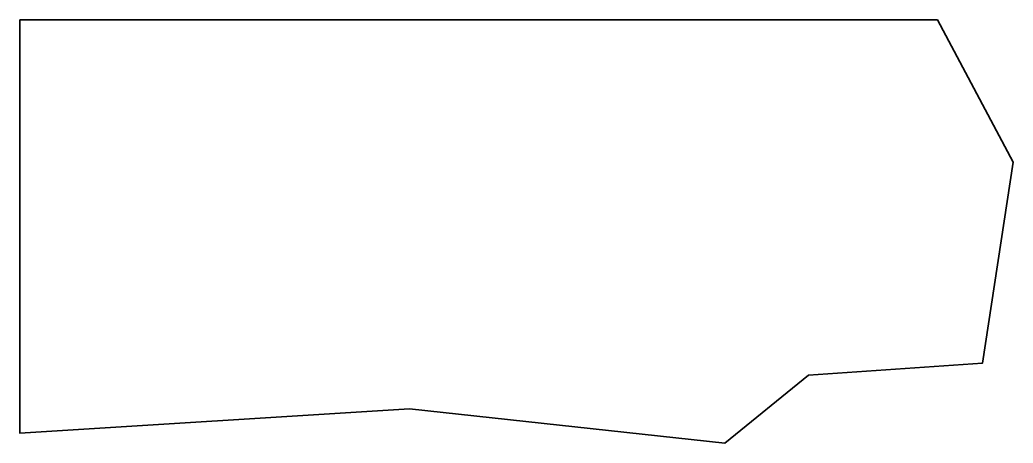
# Model space of a CAD drawing. Extents: x 0 to 2705, y -1152 to 0.
import ezdxf

# ---------------------------------------------------------------- set-up
doc = ezdxf.new("R2010")
doc.units = 0
doc.linetypes.add('Solid', pattern=[0])

msp = doc.modelspace()

# ---------------------------------------------------------------- linework, layer by layer
at = {"color": 0, "linetype": 'Solid', "lineweight": 35}
msp.add_lwpolyline([(0, 0), (2499, 0), (2705, -387), (2622, -934), (2148, -967), (1920, -1152), (1061, -1059), (0, -1125), (0, 0)], close=True, dxfattribs=at)

doc.saveas('drawing.dxf')
